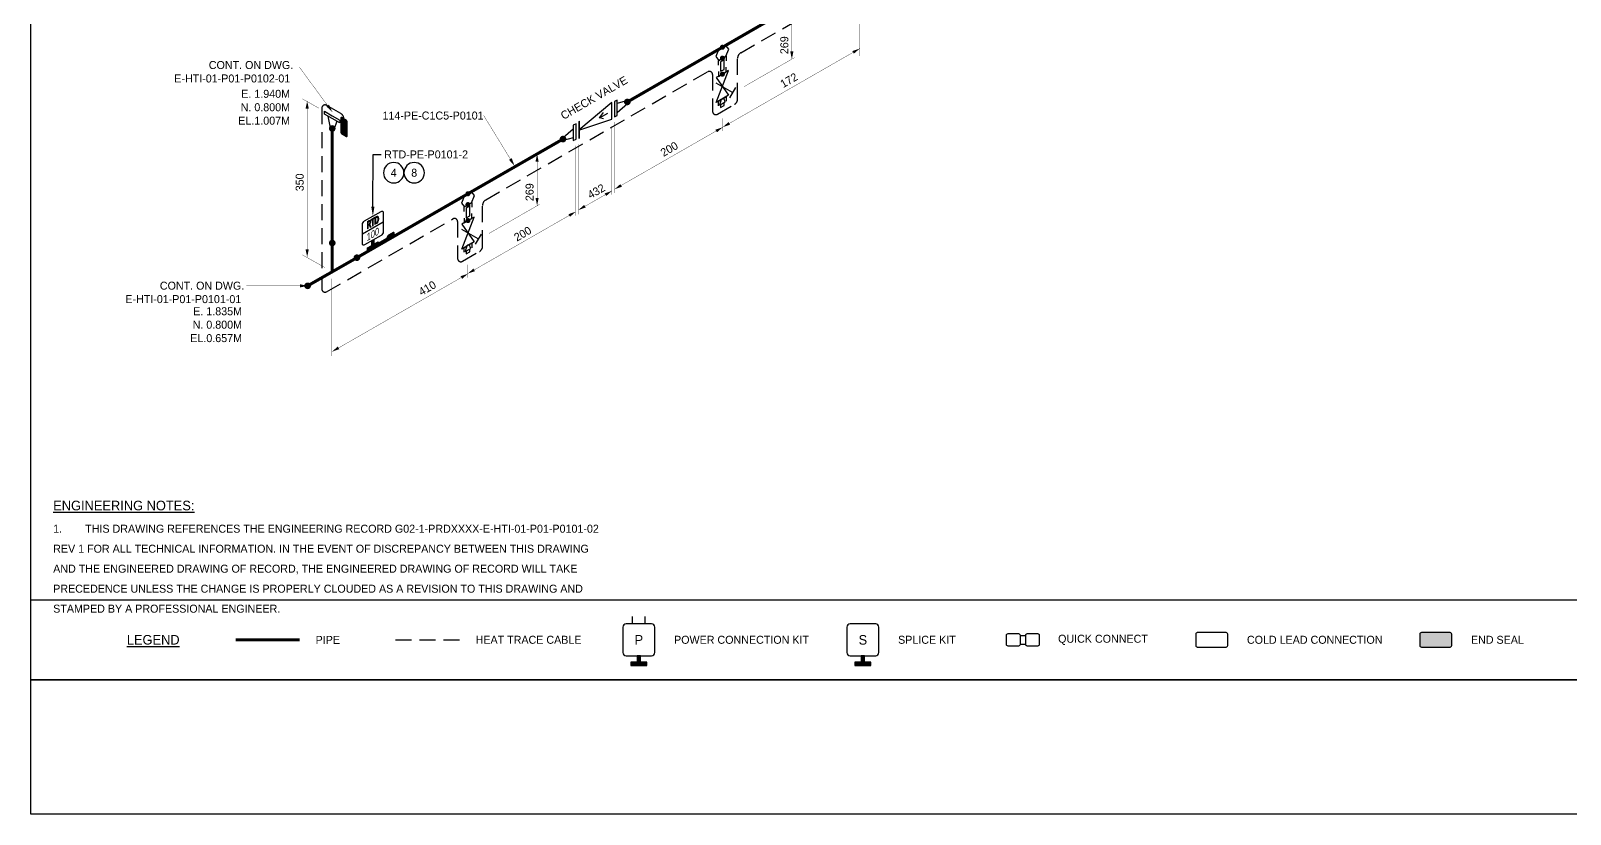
# Model space of a CAD drawing. Extents: x 0 to 847, y -42 to 494.
# Drawn here: x 0 to 481, y -42 to 203 of the extents above; entities that cross this region are included whole.
import ezdxf
from ezdxf import colors
from ezdxf.entities.mleader import LeaderData, LeaderLine
from ezdxf.enums import TextEntityAlignment as Align
from ezdxf.math import Vec2, Vec3

# ---------------------------------------------------------------- set-up
doc = ezdxf.new("R2010")
doc.units = 0
doc.header["$LTSCALE"] = 10
doc.header["$MEASUREMENT"] = 0
doc.linetypes.add('DASHED', pattern=[0.75, 0.5, -0.25])
doc.layers.get('Defpoints').update_dxf_attribs({"color": 9})
for name, color, linetype in [('DIMENSION', 2, 'Continuous'), ('ENGINEERING NOTE', 2, 'Continuous'), ('HEAT_TRACE', 3, 'DASHED'), ('PIPE', 7, 'Continuous'), ('SYMBOL-3', 3, 'Continuous'), ('TABLE-1', 1, 'Continuous'), ('TEXT-2', 2, 'Continuous'), ('TEXT2', 40, 'Continuous'), ('TITLE', 7, 'Continuous'), ('WELDS', 7, 'Continuous'), ('Wipeout', 7, 'Continuous')]:
    doc.layers.add(name, color=color, linetype=linetype)
doc.styles.add('framdcn', font='', dxfattribs={"height": 2.4})
doc.styles.add('Scovan Elec', font='')
doc.styles.get("Standard").update_dxf_attribs({"font": ''})
doc.styles.get('framdcn').set_extended_font_data('Franklin Gothic Medium Cond')
doc.styles.get('Scovan Elec').set_extended_font_data('Franklin Gothic Medium Cond')
doc.styles.get('Standard').set_extended_font_data('Franklin Gothic Medium Cond')

# ---------------------------------------------------------------- blocks, each defined once
blk = doc.blocks.new('*U14')
at = {"layer": 'SYMBOL-3'}
h = blk.add_hatch(color=256, dxfattribs=at)
h.dxf.hatch_style = 1
h.paths.add_polyline_path([(434.5, 56.79, 0.414214), (434, 56.29), (434, 52.79, 0.414214), (434.5, 52.29), (443.5, 52.29, 0.414214), (444, 52.79), (444, 56.29, 0.414214), (443.5, 56.79)])
h = blk.add_hatch(color=256, dxfattribs=at)
h.dxf.hatch_style = 1
h.paths.add_polyline_path([(190.5, 47.54), (190.5, 49.54), (189.5, 49.54), (189.5, 47.54), (187.5, 47.54), (187.5, 46.54), (192.5, 46.54), (192.5, 47.54)])
h = blk.add_hatch(color=256, dxfattribs=at)
h.dxf.hatch_style = 1
h.paths.add_polyline_path([(259.5, 47.54), (257.5, 47.54), (257.5, 46.54), (262.5, 46.54), (262.5, 47.54), (260.5, 47.54), (260.5, 49.54), (259.5, 49.54)])
at = {"layer": 'Defpoints'}
blk.add_lwpolyline([(434, 56.29), (434, 52.79, 0.414214), (434.5, 52.29), (443.5, 52.29, 0.414214), (444, 52.79), (444, 56.29, 0.414214), (443.5, 56.79), (434.5, 56.79, 0.414214)], format="xyb", close=True, dxfattribs=at)
for points in [[(189.5, 49.54), (189.5, 47.54), (187.5, 47.54), (187.5, 46.54), (192.5, 46.54), (192.5, 47.54), (190.5, 47.54), (190.5, 49.54)], [(259.5, 49.54), (259.5, 47.54), (257.5, 47.54), (257.5, 46.54), (262.5, 46.54), (262.5, 47.54), (260.5, 47.54), (260.5, 49.54)]]:
    blk.add_lwpolyline(points, close=True, dxfattribs=at)
at = {"layer": 'HEAT_TRACE', "linetype": 'DASHED'}
blk.add_line((114, 54.54), (134, 54.54), dxfattribs=at)
at = {"layer": 'PIPE', "const_width": 0.95}
blk.add_lwpolyline([(64, 54.54), (84, 54.54)], dxfattribs=at)
at = {"layer": 'SYMBOL-3'}
for p, q in [((188, 59.81), (188, 61.81)), ((192, 59.81), (192, 61.81)), ((309.23, 55.88), (310.77, 55.88)), ((309.23, 53.19), (310.77, 53.19))]:
    blk.add_line(p, q, dxfattribs=at)
for points in [[(185, 58.54), (185, 50.54, 0.414214), (186, 49.54), (194, 49.54, 0.414214), (195, 50.54), (195, 58.54, 0.414214), (194, 59.54), (186, 59.54, 0.414214)], [(255, 58.54), (255, 50.54, 0.414214), (256, 49.54), (264, 49.54, 0.414214), (265, 50.54), (265, 58.54, 0.414214), (264, 59.54), (256, 59.54, 0.414214)], [(305.27, 52.69), (308.73, 52.69, 0.414214), (309.23, 53.19), (309.23, 55.88, 0.414214), (308.73, 56.38), (305.27, 56.38, 0.414214), (304.77, 55.88), (304.77, 53.19, 0.414214)], [(311.27, 52.69), (314.73, 52.69, 0.414214), (315.23, 53.19), (315.23, 55.88, 0.414214), (314.73, 56.38), (311.27, 56.38, 0.414214), (310.77, 55.88), (310.77, 53.19, 0.414214)], [(364, 56.29), (364, 52.79, 0.414214), (364.5, 52.29), (373.5, 52.29, 0.414214), (374, 52.79), (374, 56.29, 0.414214), (373.5, 56.79), (364.5, 56.79, 0.414214)]]:
    blk.add_lwpolyline(points, format="xyb", close=True, dxfattribs=at)
at = {"layer": 'TABLE-1'}
blk.add_lwpolyline([(0, 67.04), (843.77, 67.04)], dxfattribs=at)
at = {"layer": 'TEXT-2'}
for s, p in [('P', (190, 54.54)), ('S', (260, 54.54))]:
    blk.add_text(s, height=3, rotation=360, dxfattribs=at).set_placement(p, align=Align.MIDDLE)
at = {"layer": 'TEXT-2', "attachment_point": 4, "style": 'Scovan Elec'}
for s, insert, char_height in [('{\\LLEGEND}', (30, 54.54), 3), ('PIPE', (89, 54.54), 2.5), ('HEAT TRACE CABLE', (139, 54.54), 2.5), ('POWER CONNECTION KIT', (201, 54.54), 2.5), ('SPLICE KIT', (271, 54.54), 2.5), ('QUICK CONNECT', (321, 54.54), 2.5), ('COLD LEAD CONNECTION', (380, 54.54), 2.5), ('END SEAL', (450, 54.54), 2.5)]:
    blk.add_mtext(s, dxfattribs=dict(at, insert=insert, char_height=char_height))
blk = doc.blocks.new('block1')
at = {"layer": 'TEXT2'}
blk.add_hatch(color=256, dxfattribs=at).paths.add_polyline_path([(0, 0), (-2.4, 0.6), (-2, 1.5)])
at = {"layer": 'TEXT2', "linetype": 'ByBlock', "const_width": 0.1, "flags": 128}
blk.add_lwpolyline([(-15.7, 7.4), (0, 0)], dxfattribs=at)
blk = doc.blocks.new('block2')
at = {"layer": 'TEXT2', "style": 'framdcn'}
for s, p in [('E. 1.940M', (0, 0)), ('N. 0.800M', (0, -4.2)), ('EL.1.007M', (0, -8.4))]:
    blk.add_text(s, height=2.5, dxfattribs=at).set_placement(p, align=Align.RIGHT)
blk = doc.blocks.new('block3')
at = {"layer": 'TEXT2'}
blk.add_hatch(color=256, dxfattribs=at).paths.add_polyline_path([(0, 0), (-2.4, -0.5), (-2.4, 0.5)])
at = {"layer": 'TEXT2', "linetype": 'ByBlock', "const_width": 0.1, "flags": 128}
blk.add_lwpolyline([(-19.2, 0), (0, 0)], dxfattribs=at)
blk = doc.blocks.new('block4')
at = {"layer": 'TEXT2', "style": 'framdcn'}
for s, p in [('E. 1.835M', (0, 0)), ('N. 0.800M', (0, -4.2)), ('EL.0.657M', (0, -8.4))]:
    blk.add_text(s, height=2.5, dxfattribs=at).set_placement(p, align=Align.RIGHT)
blk = doc.blocks.new('block25')
at = {"layer": 'PIPE', "linetype": 'ByBlock', "flags": 128}
for points in [[(-2.4, 1.4), (0, 0)], [(-2.4, 0.5), (-2.4, 1.4)], [(2.4, -2.2), (-2.4, 0.5)], [(0, 0), (2.4, -1.4)], [(-0.5, -3.8), (-1.3, -0.1)], [(0.5, -4.4), (-0.5, -3.8)], [(1.4, -1.7), (0.5, -4.4)], [(2.4, -1.4), (2.4, -2.2)]]:
    blk.add_lwpolyline(points, dxfattribs=at)
at = {"flags": 1}
for tag in ['Tag', 'UCI', 'Pipe Ref', 'Description', 'Key']:
    blk.add_attdef(tag, (0, 0), '', height=1, dxfattribs=at)
blk = doc.blocks.new('block26')
at = {"layer": 'PIPE', "linetype": 'ByBlock', "const_width": 0.95, "flags": 128}
blk.add_lwpolyline([(0, -35.8), (0, 0)], dxfattribs=at)
at = {"flags": 1}
for tag in ['Tag', 'UCI', 'Pipe Ref', 'Description', 'Key']:
    blk.add_attdef(tag, (0, 0), '', height=1, dxfattribs=at)
blk = doc.blocks.new('block27')
at = {"layer": 'PIPE', "linetype": 'ByBlock', "const_width": 0.95, "flags": 128}
for points in [[(0, -9), (0, 0)], [(7.7, -4.6), (0, -9)], [(-7.7, -13.4), (0, -9)]]:
    blk.add_lwpolyline(points, dxfattribs=at)
at = {"flags": 1}
for tag in ['Tag', 'UCI', 'Pipe Ref', 'Description', 'Key']:
    blk.add_attdef(tag, (0, 0), '', height=1, dxfattribs=at)
blk = doc.blocks.new('block28')
at = {"layer": 'PIPE', "linetype": 'ByBlock', "const_width": 0.95, "flags": 128}
blk.add_lwpolyline([(34.7, 20), (0, 0)], dxfattribs=at)
at = {"flags": 1}
for tag in ['Tag', 'UCI', 'Pipe Ref', 'Description', 'Key']:
    blk.add_attdef(tag, (0, 0), '', height=1, dxfattribs=at)
blk = doc.blocks.new('block29')
at = {"layer": 'PIPE', "linetype": 'ByBlock', "flags": 128}
for points in [[(0, 0), (-1.1, -0.6)], [(1.1, 0.6), (0, 0)], [(2, -0.6), (1.1, 0.6)], [(-1.1, -0.6), (-2, -2.9)], [(-2, -2.9), (-1.1, -4.1)], [(-1.2, -4.1), (1.2, -2.7)], [(-1.2, -5.6), (-1.2, -4.1)], [(-1.1, -4.1), (1.1, -2.8)], [(1.1, -2.8), (2, -0.6)], [(1.2, -2.7), (1.2, -4.2)]]:
    blk.add_lwpolyline(points, dxfattribs=at)
at = {"flags": 1}
for tag in ['Tag', 'UCI', 'Pipe Ref', 'Description', 'Key']:
    blk.add_attdef(tag, (0, 0), '', height=1, dxfattribs=at)
blk = doc.blocks.new('block30')
at = {"layer": 'PIPE', "linetype": 'ByBlock', "flags": 128}
for points in [[(0, 0), (-0.6, -0.3)], [(0.6, 0.3), (0, 0)], [(0.6, -2.7), (0.6, 0.3)], [(-0.6, -0.3), (-0.6, -3.3)], [(-0.6, -3.3), (0.6, -2.7)]]:
    blk.add_lwpolyline(points, dxfattribs=at)
at = {"flags": 1}
for tag in ['Tag', 'UCI', 'Pipe Ref', 'Description', 'Key']:
    blk.add_attdef(tag, (0, 0), '', height=1, dxfattribs=at)
blk = doc.blocks.new('block31')
at = {"layer": 'PIPE', "linetype": 'ByBlock', "flags": 128}
for points in [[(0, -1.5), (0, 0)], [(-3.1, -11.1), (0.7, -1.1)], [(-1.2, -2.2), (-3.1, -3.3)], [(-3.1, -3.3), (0.7, -8.8)], [(-2.4, -1.4), (-2.4, -2.9)], [(-2.4, -2.9), (0, -1.5)], [(0.7, -1.1), (-1.2, -2.2)], [(2, -7.9), (-3.1, -5)], [(0.7, -8.8), (-3.1, -11.1)], [(-2.4, -10.6), (0, -9.2)], [(0, -9.2), (0, -10.7)], [(2.9, -6.4), (1, -9.6)], [(-2.4, -12.1), (-2.4, -10.6)]]:
    blk.add_lwpolyline(points, dxfattribs=at)
at = {"flags": 1}
for tag in ['Tag', 'UCI', 'Pipe Ref', 'Description', 'Key']:
    blk.add_attdef(tag, (0, 0), '', height=1, dxfattribs=at)
blk = doc.blocks.new('block32')
at = {"layer": 'PIPE', "linetype": 'ByBlock', "flags": 128}
for points in [[(0, 0), (-0.4, -0.2)], [(0.4, 0.2), (0, 0)], [(0.9, -1), (0.4, 0.2)], [(-0.4, -0.2), (-0.9, -2)], [(-0.9, -2), (0.9, -1)], [(-0.6, -1.8), (-0.6, -2.7)], [(-0.6, -2.7), (0.6, -2.1)], [(0.6, -2.1), (0.6, -1.2)]]:
    blk.add_lwpolyline(points, dxfattribs=at)
at = {"flags": 1}
for tag in ['Tag', 'UCI', 'Pipe Ref', 'Description', 'Key']:
    blk.add_attdef(tag, (0, 0), '', height=1, dxfattribs=at)
blk = doc.blocks.new('block33')
at = {"layer": 'PIPE', "linetype": 'ByBlock', "const_width": 0.95, "flags": 128}
blk.add_lwpolyline([(29.7, 17.1), (0, 0)], dxfattribs=at)
at = {"flags": 1}
for tag in ['Tag', 'UCI', 'Pipe Ref', 'Description', 'Key']:
    blk.add_attdef(tag, (0, 0), '', height=1, dxfattribs=at)
blk = doc.blocks.new('block34')
at = {"layer": 'PIPE', "linetype": 'ByBlock', "flags": 128}
for points in [[(-3.2, -1.4), (0, 1.3)], [(0.9, 2.9), (0, 2.4)], [(0, 2.4), (0, 0)], [(0, 0), (0, -2.4)], [(0.9, -1.9), (0.9, 2.9)], [(-3.2, -2.4), (-3.2, -1.4)], [(0, -1.5), (-3.2, -2.4)], [(0, -2.4), (0.9, -1.9)]]:
    blk.add_lwpolyline(points, dxfattribs=at)
at = {"flags": 1}
for tag in ['Tag', 'UCI', 'Pipe Ref', 'Description', 'Key']:
    blk.add_attdef(tag, (0, 0), '', height=1, dxfattribs=at)
blk = doc.blocks.new('block35')
at = {"layer": 'PIPE', "linetype": 'ByBlock', "flags": 128}
for points in [[(10.4, 8.6), (0, 0)], [(6.5, 3.8), (7.8, 5.5)], [(6.5, 3.8), (9.1, 5.3)], [(10.4, 3.4), (10.4, 8.6)], [(0, 0), (10.4, 3.4)], [(0.3, 2.8), (0, 2.6)], [(0, 2.6), (0, 0)], [(0, 0), (0, -2.6)], [(0.3, -2.4), (0.3, 2.8)], [(7.8, 3.5), (6.5, 3.8)], [(0, -2.6), (0.3, -2.4)]]:
    blk.add_lwpolyline(points, dxfattribs=at)
at = {"flags": 1}
for tag in ['Tag', 'UCI', 'Pipe Ref', 'Description', 'Key']:
    blk.add_attdef(tag, (0, 0), '', height=1, dxfattribs=at)
blk = doc.blocks.new('block36')
at = {"layer": 'PIPE', "linetype": 'ByBlock', "flags": 128}
for points in [[(0.8, 2.9), (0, 2.4)], [(0, 2.4), (0, 0)], [(0, 0), (0, -2.4)], [(0.8, -1.9), (0.8, 2.9)], [(4.1, 2.8), (0.8, 1.8)], [(0.8, -1), (4.1, 1.8)], [(4.1, 1.8), (4.1, 2.8)], [(0, -2.4), (0.8, -1.9)]]:
    blk.add_lwpolyline(points, dxfattribs=at)
at = {"flags": 1}
for tag in ['Tag', 'UCI', 'Pipe Ref', 'Description', 'Key']:
    blk.add_attdef(tag, (0, 0), '', height=1, dxfattribs=at)
blk = doc.blocks.new('block37')
at = {"layer": 'PIPE', "linetype": 'ByBlock', "const_width": 0.95, "flags": 128}
blk.add_lwpolyline([(29.7, 17.1), (0, 0)], dxfattribs=at)
at = {"flags": 1}
for tag in ['Tag', 'UCI', 'Pipe Ref', 'Description', 'Key']:
    blk.add_attdef(tag, (0, 0), '', height=1, dxfattribs=at)
blk = doc.blocks.new('block38')
at = {"layer": 'PIPE', "linetype": 'ByBlock', "flags": 128}
for points in [[(0, 0), (-1.1, -0.6)], [(1.1, 0.6), (0, 0)], [(2, -0.6), (1.1, 0.6)], [(-1.1, -0.6), (-2, -2.9)], [(-2, -2.9), (-1.1, -4.1)], [(-1.2, -4.1), (1.2, -2.7)], [(-1.2, -5.6), (-1.2, -4.1)], [(-1.1, -4.1), (1.1, -2.8)], [(1.1, -2.8), (2, -0.6)], [(1.2, -2.7), (1.2, -4.2)]]:
    blk.add_lwpolyline(points, dxfattribs=at)
at = {"flags": 1}
for tag in ['Tag', 'UCI', 'Pipe Ref', 'Description', 'Key']:
    blk.add_attdef(tag, (0, 0), '', height=1, dxfattribs=at)
blk = doc.blocks.new('block39')
at = {"layer": 'PIPE', "linetype": 'ByBlock', "flags": 128}
for points in [[(0, 0), (-0.6, -0.3)], [(0.6, 0.3), (0, 0)], [(0.6, -2.7), (0.6, 0.3)], [(-0.6, -0.3), (-0.6, -3.3)], [(-0.6, -3.3), (0.6, -2.7)]]:
    blk.add_lwpolyline(points, dxfattribs=at)
at = {"flags": 1}
for tag in ['Tag', 'UCI', 'Pipe Ref', 'Description', 'Key']:
    blk.add_attdef(tag, (0, 0), '', height=1, dxfattribs=at)
blk = doc.blocks.new('block40')
at = {"layer": 'PIPE', "linetype": 'ByBlock', "flags": 128}
for points in [[(0, -1.5), (0, 0)], [(-3.1, -11.1), (0.7, -1.1)], [(-1.2, -2.2), (-3.1, -3.3)], [(-3.1, -3.3), (0.7, -8.8)], [(-2.4, -1.4), (-2.4, -2.9)], [(-2.4, -2.9), (0, -1.5)], [(0.7, -1.1), (-1.2, -2.2)], [(2, -7.9), (-3.1, -5)], [(0.7, -8.8), (-3.1, -11.1)], [(-2.4, -10.6), (0, -9.2)], [(0, -9.2), (0, -10.7)], [(2.9, -6.4), (1, -9.6)], [(-2.4, -12.1), (-2.4, -10.6)]]:
    blk.add_lwpolyline(points, dxfattribs=at)
at = {"flags": 1}
for tag in ['Tag', 'UCI', 'Pipe Ref', 'Description', 'Key']:
    blk.add_attdef(tag, (0, 0), '', height=1, dxfattribs=at)
blk = doc.blocks.new('block41')
at = {"layer": 'PIPE', "linetype": 'ByBlock', "flags": 128}
for points in [[(0, 0), (-0.4, -0.2)], [(0.4, 0.2), (0, 0)], [(0.9, -1), (0.4, 0.2)], [(-0.4, -0.2), (-0.9, -2)], [(-0.9, -2), (0.9, -1)], [(-0.6, -1.8), (-0.6, -2.7)], [(-0.6, -2.7), (0.6, -2.1)], [(0.6, -2.1), (0.6, -1.2)]]:
    blk.add_lwpolyline(points, dxfattribs=at)
at = {"flags": 1}
for tag in ['Tag', 'UCI', 'Pipe Ref', 'Description', 'Key']:
    blk.add_attdef(tag, (0, 0), '', height=1, dxfattribs=at)
blk = doc.blocks.new('block42')
at = {"layer": 'PIPE', "linetype": 'ByBlock', "const_width": 0.95, "flags": 128}
blk.add_lwpolyline([(35, 20.2), (0, 0)], dxfattribs=at)
at = {"flags": 1}
for tag in ['Tag', 'UCI', 'Pipe Ref', 'Description', 'Key']:
    blk.add_attdef(tag, (0, 0), '', height=1, dxfattribs=at)
blk = doc.blocks.new('block82')
at = {"layer": 'WELDS'}
h = blk.add_hatch(color=256, dxfattribs=at)
edge = h.paths.add_edge_path(flags=0)
edge.add_arc((0, 0), 1.05, 0, 360)
at = {"flags": 1}
for tag in ['Tag', 'UCI', 'Pipe Ref', 'Description', 'Key']:
    blk.add_attdef(tag, (0, 0), '', height=1, dxfattribs=at)
blk = doc.blocks.new('block83')
at = {"layer": 'WELDS'}
h = blk.add_hatch(color=256, dxfattribs=at)
edge = h.paths.add_edge_path(flags=0)
edge.add_arc((0, 0), 1.05, 0, 360)
at = {"flags": 1}
for tag in ['Tag', 'UCI', 'Pipe Ref', 'Description', 'Key']:
    blk.add_attdef(tag, (0, 0), '', height=1, dxfattribs=at)
blk = doc.blocks.new('block84')
at = {"layer": 'WELDS'}
h = blk.add_hatch(color=256, dxfattribs=at)
edge = h.paths.add_edge_path(flags=0)
edge.add_arc((0, 0), 1.05, 0, 360)
at = {"flags": 1}
for tag in ['Tag', 'UCI', 'Pipe Ref', 'Description', 'Key']:
    blk.add_attdef(tag, (0, 0), '', height=1, dxfattribs=at)
blk = doc.blocks.new('block85')
at = {"layer": 'WELDS'}
h = blk.add_hatch(color=256, dxfattribs=at)
edge = h.paths.add_edge_path(flags=0)
edge.add_arc((0, 0), 1.05, 0, 360)
at = {"flags": 1}
for tag in ['Tag', 'UCI', 'Pipe Ref', 'Description', 'Key']:
    blk.add_attdef(tag, (0, 0), '', height=1, dxfattribs=at)
blk = doc.blocks.new('block86')
at = {"layer": 'WELDS'}
h = blk.add_hatch(color=256, dxfattribs=at)
edge = h.paths.add_edge_path(flags=0)
edge.add_arc((0, 0), 0.8, 0, 360)
at = {"flags": 1}
for tag in ['Tag', 'UCI', 'Pipe Ref', 'Description', 'Key']:
    blk.add_attdef(tag, (0, 0), '', height=1, dxfattribs=at)
blk = doc.blocks.new('block87')
at = {"layer": 'WELDS'}
h = blk.add_hatch(color=256, dxfattribs=at)
edge = h.paths.add_edge_path(flags=0)
edge.add_arc((0, 0), 0.8, 0, 360)
at = {"flags": 1}
for tag in ['Tag', 'UCI', 'Pipe Ref', 'Description', 'Key']:
    blk.add_attdef(tag, (0, 0), '', height=1, dxfattribs=at)
blk = doc.blocks.new('block88')
at = {"layer": 'WELDS'}
h = blk.add_hatch(color=256, dxfattribs=at)
edge = h.paths.add_edge_path(flags=0)
edge.add_arc((0, 0), 0.8, 0, 360)
at = {"flags": 1}
for tag in ['Tag', 'UCI', 'Pipe Ref', 'Description', 'Key']:
    blk.add_attdef(tag, (0, 0), '', height=1, dxfattribs=at)
blk = doc.blocks.new('block89')
at = {"layer": 'WELDS'}
h = blk.add_hatch(color=256, dxfattribs=at)
edge = h.paths.add_edge_path(flags=0)
edge.add_arc((0, 0), 1.05, 0, 360)
at = {"flags": 1}
for tag in ['Tag', 'UCI', 'Pipe Ref', 'Description', 'Key']:
    blk.add_attdef(tag, (0, 0), '', height=1, dxfattribs=at)
blk = doc.blocks.new('block90')
at = {"layer": 'WELDS'}
h = blk.add_hatch(color=256, dxfattribs=at)
edge = h.paths.add_edge_path(flags=0)
edge.add_arc((0, 0), 1.05, 0, 360)
at = {"flags": 1}
for tag in ['Tag', 'UCI', 'Pipe Ref', 'Description', 'Key']:
    blk.add_attdef(tag, (0, 0), '', height=1, dxfattribs=at)
blk = doc.blocks.new('block91')
at = {"layer": 'WELDS'}
h = blk.add_hatch(color=256, dxfattribs=at)
edge = h.paths.add_edge_path(flags=0)
edge.add_arc((0, 0), 0.8, 0, 360)
at = {"flags": 1}
for tag in ['Tag', 'UCI', 'Pipe Ref', 'Description', 'Key']:
    blk.add_attdef(tag, (0, 0), '', height=1, dxfattribs=at)
blk = doc.blocks.new('block92')
at = {"layer": 'WELDS'}
h = blk.add_hatch(color=256, dxfattribs=at)
edge = h.paths.add_edge_path(flags=0)
edge.add_arc((0, 0), 0.8, 0, 360)
at = {"flags": 1}
for tag in ['Tag', 'UCI', 'Pipe Ref', 'Description', 'Key']:
    blk.add_attdef(tag, (0, 0), '', height=1, dxfattribs=at)
blk = doc.blocks.new('block93')
at = {"layer": 'WELDS'}
h = blk.add_hatch(color=256, dxfattribs=at)
edge = h.paths.add_edge_path(flags=0)
edge.add_arc((0, 0), 0.8, 0, 360)
at = {"flags": 1}
for tag in ['Tag', 'UCI', 'Pipe Ref', 'Description', 'Key']:
    blk.add_attdef(tag, (0, 0), '', height=1, dxfattribs=at)
blk = doc.blocks.new('*U152')
blk.add_wipeout([(0, 3.2), (-0.4, 3.17), (-0.8, 3.1), (-1.18, 2.98), (-1.54, 2.8), (-1.88, 2.59), (-2.19, 2.33), (-2.47, 2.04), (-2.7, 1.71), (-2.9, 1.36), (-3.04, 0.99), (-3.14, 0.6), (-3.19, 0.2), (-3.19, -0.2), (-3.14, -0.6), (-3.04, -0.99), (-2.9, -1.36), (-2.7, -1.71), (-2.47, -2.04), (-2.19, -2.33), (-1.88, -2.59), (-1.54, -2.8), (-1.18, -2.98), (-0.8, -3.1), (-0.4, -3.17), (0, -3.2), (0.4, -3.17), (0.8, -3.1), (1.18, -2.98), (1.54, -2.8), (1.88, -2.59), (2.19, -2.33), (2.47, -2.04), (2.7, -1.71), (2.9, -1.36), (3.04, -0.99), (3.14, -0.6), (3.19, -0.2), (3.19, 0.2), (3.14, 0.6), (3.04, 0.99), (2.9, 1.36), (2.7, 1.71), (2.47, 2.04), (2.19, 2.33), (1.88, 2.59), (1.54, 2.8), (1.18, 2.98), (0.8, 3.1), (0.4, 3.17)]).dxf.layer = 'Wipeout'
blk.add_circle((0, 0), 3.2)
at = {"color": 2}
blk.add_attdef('TAG1', text='', height=2.5, dxfattribs=at).set_placement((0, 0), align=Align.MIDDLE)
blk.add_attdef('TAG2', text='', height=2.5, dxfattribs=at).set_placement((3, -3), align=Align.MIDDLE_LEFT)
blk = doc.blocks.new('*U153')
blk.add_wipeout([(0, 3.2), (-0.4, 3.17), (-0.8, 3.1), (-1.18, 2.98), (-1.54, 2.8), (-1.88, 2.59), (-2.19, 2.33), (-2.47, 2.04), (-2.7, 1.71), (-2.9, 1.36), (-3.04, 0.99), (-3.14, 0.6), (-3.19, 0.2), (-3.19, -0.2), (-3.14, -0.6), (-3.04, -0.99), (-2.9, -1.36), (-2.7, -1.71), (-2.47, -2.04), (-2.19, -2.33), (-1.88, -2.59), (-1.54, -2.8), (-1.18, -2.98), (-0.8, -3.1), (-0.4, -3.17), (0, -3.2), (0.4, -3.17), (0.8, -3.1), (1.18, -2.98), (1.54, -2.8), (1.88, -2.59), (2.19, -2.33), (2.47, -2.04), (2.7, -1.71), (2.9, -1.36), (3.04, -0.99), (3.14, -0.6), (3.19, -0.2), (3.19, 0.2), (3.14, 0.6), (3.04, 0.99), (2.9, 1.36), (2.7, 1.71), (2.47, 2.04), (2.19, 2.33), (1.88, 2.59), (1.54, 2.8), (1.18, 2.98), (0.8, 3.1), (0.4, 3.17)]).dxf.layer = 'Wipeout'
blk.add_circle((0, 0), 3.2)
at = {"color": 2}
blk.add_attdef('TAG1', text='', height=2.5, dxfattribs=at).set_placement((0, 0), align=Align.MIDDLE)
blk.add_attdef('TAG2', text='', height=2.5, dxfattribs=at).set_placement((3, -3), align=Align.MIDDLE_LEFT)
blk = doc.blocks.new('*U143')
h = blk.add_hatch(color=7)
h.dxf.hatch_style = 1
h.paths.add_polyline_path([(-0.63, 2.01), (-0.63, 2.14), (-0.68, 2.31), (-0.76, 2.42), (-0.86, 2.45), (-1, 2.43), (-1.18, 2.35), (-1.7, 2.05), (-1.7, -0.26), (-1.41, -0.09), (-1.41, 0.87), (-1.14, 1.02), (-0.87, 0.22), (-0.56, 0.4), (-0.89, 1.25), (-0.8, 1.37), (-0.71, 1.57), (-0.64, 1.78)])
h.paths.add_polyline_path([(-0.94, 2.02), (-0.91, 1.85), (-0.91, 1.74), (-0.98, 1.52), (-1.04, 1.43), (-1.19, 1.29), (-1.41, 1.17), (-1.41, 1.92), (-1.17, 2.06), (-1.02, 2.1)], flags=16)
h.paths.add_polyline_path([(-0.54, 2.72), (-0.54, 2.4), (-0.15, 2.62), (-0.15, 0.63), (0.13, 0.8), (0.13, 2.79), (0.52, 3.01), (0.52, 3.33)])
h.paths.add_polyline_path([(1.04, 3.63), (0.64, 3.41), (0.64, 1.09), (1.06, 1.33), (1.07, 1.34), (1.25, 1.46), (1.39, 1.6), (1.51, 1.76), (1.58, 1.88), (1.68, 2.09), (1.75, 2.33), (1.79, 2.52), (1.82, 2.74), (1.83, 2.97), (1.82, 3.16), (1.79, 3.34), (1.74, 3.51), (1.7, 3.59), (1.61, 3.7), (1.49, 3.76), (1.37, 3.76), (1.21, 3.72)])
h.paths.add_polyline_path([(1.23, 3.4), (1.34, 3.38), (1.42, 3.31), (1.48, 3.18), (1.51, 3), (1.53, 2.75), (1.51, 2.5), (1.48, 2.28), (1.42, 2.08), (1.34, 1.93), (1.21, 1.76), (1.05, 1.63), (0.93, 1.56), (0.93, 3.26), (1.09, 3.36)], flags=16)
h = blk.add_hatch(color=256)
h.dxf.hatch_style = 1
h.paths.add_polyline_path([(-0.32, -5.44), (-1.62, -6.19), (-1.62, -6.94), (1.62, -5.06), (1.62, -4.31), (0.32, -5.06), (0.32, -3.56), (-0.32, -3.94)])
h = blk.add_hatch(color=256)
h.dxf.hatch_style = 1
edge = h.paths.add_edge_path()
edge.add_ellipse((6.16, -2.26), major_axis=(0.23, 0.398), ratio=0.57735, start_angle=225, end_angle=281.3099)
edge.add_line((6.43, -2.31), (6.65, -1.81))
edge.add_ellipse((6.38, -1.76), major_axis=(0.23, 0.398), ratio=0.57735, start_angle=-78.6901, end_angle=45)
edge.add_line((6.38, -1.38), (4.88, -2.24))
edge.add_ellipse((4.88, -2.62), major_axis=(0.23, 0.398), ratio=0.57735, start_angle=45, end_angle=101.3099)
edge.add_line((4.61, -2.57), (4.4, -3.07))
edge.add_ellipse((4.67, -3.12), major_axis=(0.23, 0.398), ratio=0.57735, start_angle=101.3099, end_angle=225)
edge.add_line((4.67, -3.49), (6.16, -2.63))
blk.add_line((3.25, 1.88), (-3.25, -1.88))
at = {"extrusion": (0, 0.816497, 0.57735)}
for p, q in [((1.62, -4.69), (4.39, -3.09)), ((4.61, -2.57), (4.4, -3.07)), ((4.67, -3.49), (6.16, -2.63)), ((6.38, -1.38), (4.88, -2.24)), ((6.43, -2.31), (6.65, -1.81))]:
    blk.add_line(p, q, dxfattribs=at)
for points in [[(-2.6, 2.25), (2.6, 5.25)], [(3.25, 4.88), (3.25, -1.13)], [(-3.25, -4.88), (-3.25, 1.13)], [(2.6, -2.25), (-2.6, -5.25)]]:
    blk.add_lwpolyline(points)
blk.add_lwpolyline([(1.62, -4.31), (1.62, -5.06), (-1.62, -6.94), (-1.62, -6.19), (-0.32, -5.44), (-0.32, -3.94), (0.32, -3.56), (0.32, -5.06)], close=True)
at = {"extrusion": (0, 0, -1)}
for centre, start_param, end_param in [((2.6, 4.5), 2.356194, 3.926991), ((-2.6, 1.5), 0.785398, 2.356194), ((2.6, -1.5), 3.926991, 5.497787), ((-2.6, -4.5), 5.497787, 7.068583)]:
    blk.add_ellipse(centre, major_axis=(-0.459, -0.795), ratio=0.57735, start_param=start_param, end_param=end_param, dxfattribs=at)
for centre, start_param, end_param in [((4.67, -3.12), 1.768192, 3.926991), ((4.88, -2.62), 0.785398, 1.768192), ((6.16, -2.26), 3.926991, 4.909785), ((6.38, -1.76), -1.373401, 0.785398)]:
    blk.add_ellipse(centre, major_axis=(0.23, 0.398), ratio=0.57735, start_param=start_param, end_param=end_param)
at = {"layer": 'Defpoints', "lineweight": 0}
for p, q in [((-1.41, 1.92), (-1.19, 2.05)), ((-1.41, 1.17), (-1.41, 1.92)), ((-1.19, 1.29), (-1.41, 1.17)), ((-1.19, 2.05), (-1.17, 2.06)), ((-1.04, 1.43), (-1.19, 1.29)), ((-1.17, 2.06), (-1.02, 2.1)), ((-0.98, 1.52), (-1.04, 1.43)), ((-1.02, 2.1), (-0.94, 2.02)), ((-0.91, 1.74), (-0.98, 1.52)), ((-0.94, 2.02), (-0.91, 1.85)), ((-0.91, 1.85), (-0.91, 1.74)), ((0.93, 3.26), (1.05, 3.33)), ((0.93, 1.56), (0.93, 3.26)), ((1.05, 1.63), (0.93, 1.56)), ((1.05, 3.33), (1.1, 3.36)), ((1.21, 1.76), (1.05, 1.63)), ((1.1, 3.36), (1.23, 3.4)), ((1.34, 1.93), (1.21, 1.76)), ((1.23, 3.4), (1.34, 3.38)), ((1.34, 3.38), (1.42, 3.31)), ((1.42, 2.08), (1.34, 1.93)), ((1.42, 3.31), (1.48, 3.18)), ((1.48, 2.28), (1.42, 2.08)), ((1.48, 3.18), (1.51, 3)), ((1.51, 2.5), (1.48, 2.28)), ((1.51, 3), (1.53, 2.76)), ((1.53, 2.74), (1.51, 2.5)), ((1.53, 2.76), (1.53, 2.74))]:
    blk.add_line(p, q, dxfattribs=at)
for points in [[(-1.41, 0.87), (-1.14, 1.02), (-0.87, 0.22), (-0.56, 0.4), (-0.89, 1.25), (-0.8, 1.37), (-0.71, 1.57), (-0.64, 1.78), (-0.63, 2.01), (-0.63, 2.14), (-0.68, 2.31), (-0.76, 2.42), (-0.86, 2.45), (-1, 2.43), (-1.18, 2.35), (-1.7, 2.05), (-1.7, -0.26), (-1.41, -0.09)], [(0.52, 3.33), (-0.54, 2.72), (-0.54, 2.4), (-0.15, 2.62), (-0.15, 0.63), (0.13, 0.8), (0.13, 2.79), (0.52, 3.01)], [(0.64, 1.09), (1.06, 1.33), (1.07, 1.34), (1.25, 1.46), (1.39, 1.6), (1.51, 1.76), (1.58, 1.88), (1.68, 2.09), (1.75, 2.33), (1.79, 2.52), (1.82, 2.74), (1.83, 2.97), (1.82, 3.16), (1.79, 3.34), (1.74, 3.51), (1.7, 3.59), (1.61, 3.7), (1.49, 3.76), (1.37, 3.76), (1.21, 3.72), (1.04, 3.63), (0.64, 3.41)]]:
    blk.add_lwpolyline(points, close=True, dxfattribs=at)
at = {"color": 7, "oblique": 30}
blk.add_attdef('RTD_TAG2', text='', height=2, rotation=30, dxfattribs=at).set_placement((-0.49, -2.16), align=Align.MIDDLE)
blk = doc.blocks.new('*U166')
h = blk.add_hatch(color=256)
h.dxf.hatch_style = 1
edge = h.paths.add_edge_path()
edge.add_ellipse((-0.76, -1.81), major_axis=(0.153, -0.265), ratio=0.57735, start_angle=225, end_angle=315)
edge.add_line((-0.76, -2.06), (0.76, -2.94))
edge.add_ellipse((0.76, -2.69), major_axis=(0.153, -0.265), ratio=0.57735, start_angle=-45, end_angle=45)
edge.add_line((0.97, -2.81), (0.97, 1.69))
edge.add_ellipse((0.76, 1.81), major_axis=(0.153, -0.265), ratio=0.57735, start_angle=45, end_angle=135)
edge.add_line((0.76, 2.06), (-0.76, 2.94))
edge.add_ellipse((-0.76, 2.69), major_axis=(0.153, -0.265), ratio=0.57735, start_angle=135, end_angle=225)
edge.add_line((-0.97, 2.81), (-0.97, -1.69))
at = {"extrusion": (0.707107, -0.408248, 0.57735)}
for p, q in [((-0.97, 2.81), (-0.97, -1.69)), ((0.76, 2.06), (-0.76, 2.94)), ((0.97, -2.81), (0.97, 1.69)), ((-0.76, -2.06), (0.76, -2.94))]:
    blk.add_line(p, q, dxfattribs=at)
for centre, start_param, end_param in [((-0.76, 2.69), 2.356194, 3.926991), ((0.76, 1.81), 0.785398, 2.356194), ((-0.76, -1.81), 3.926991, 5.497787), ((0.76, -2.69), -0.785398, 0.785398)]:
    blk.add_ellipse(centre, major_axis=(0.153, -0.265), ratio=0.57735, start_param=start_param, end_param=end_param)

msp = doc.modelspace()

# ---------------------------------------------------------------- hatches: boundary and pattern name
at = {"layer": 'DIMENSION'}
for points in [[(259, 197.4), (257.2, 195.8), (256.7, 196.6)], [(237.8, 194.1), (237.3, 196.5), (238.3, 196.5)], [(86.36, 181), (86.86, 178.6), (85.86, 178.6)], [(216.2, 172.8), (218, 174.4), (218.5, 173.6)], [(216.2, 172.8), (214.4, 171.2), (213.9, 172)], [(158.2, 164.4), (158.7, 162), (157.7, 162)], [(182.4, 153.4), (184.2, 155), (184.7, 154.2)], [(158.2, 148.3), (157.7, 150.7), (158.7, 150.7)], [(181.6, 152.9), (179.8, 151.3), (179.3, 152.1)], [(170.3, 146.4), (168.5, 144.8), (168, 145.6)], [(171.1, 146.9), (172.9, 148.5), (173.4, 147.7)], [(86.36, 132.2), (85.86, 134.6), (86.86, 134.6)], [(136.6, 127), (134.8, 125.4), (134.3, 126.2)], [(136.5, 127), (138.3, 128.6), (138.8, 127.8)], [(94.1, 102.6), (95.9, 104.2), (96.4, 103.4)]]:
    msp.add_hatch(color=256, dxfattribs=at).paths.add_polyline_path(points)
at = {"layer": 'TEXT2'}
msp.add_hatch(color=256, dxfattribs=at).paths.add_polyline_path([(151.1, 160.8), (149.4, 162.6), (150.3, 163.1)])

# ---------------------------------------------------------------- linework, layer by layer
at = {"layer": 'DIMENSION', "linetype": 'ByBlock', "const_width": 0.1, "flags": 128}
for points in [[(259, 195.12), (259, 219.82)], [(237.8, 210.2), (237.8, 194.1)], [(259, 197.4), (216.2, 172.8)], [(222.9, 185.5), (238.7, 194.6)], [(90.07, 178.72), (84.87, 181.68)], [(86.36, 181), (86.36, 132.2)], [(182.4, 174.4), (182.4, 152.2)], [(216.2, 175.6), (216.2, 171.6)], [(181.5, 173.1), (181.5, 151.7)], [(216.2, 172.8), (182.4, 153.4)], [(157.2, 163.8), (159.2, 164.9)], [(158.2, 164.4), (158.2, 148.3)], [(170.2, 167), (170.2, 145.1)], [(171.1, 167.5), (171.1, 145.6)], [(181.6, 152.9), (171.1, 146.9)], [(170.3, 146.4), (136.5, 127)], [(143.2, 139.6), (159, 148.7)], [(91.8, 128.97), (84.87, 132.88)], [(136.6, 127), (94.1, 102.6)], [(94.1, 125.4), (94.1, 101.3)], [(136.5, 129.8), (136.5, 125.8)]]:
    msp.add_lwpolyline(points, dxfattribs=at)
at = {"layer": 'HEAT_TRACE'}
for p, q in [((221.84, 196.08), (265.64, 221.37)), ((220.84, 181.65), (220.84, 194.35)), ((142.16, 150.08), (211.54, 190.13)), ((213.04, 189.27), (213.04, 177.73)), ((90.93, 178.77), (90.93, 122.23)), ((96.86, 177.08), (92.43, 179.63)), ((214.54, 176.87), (219.84, 179.92)), ((141.16, 135.65), (141.16, 148.35)), ((92.43, 121.37), (131.87, 144.13)), ((133.37, 143.27), (133.37, 131.73)), ((134.87, 130.87), (140.16, 133.92))]:
    msp.add_line(p, q, dxfattribs=at)
for centre, radius, start, end in [((222.84, 194.35), 2, 120, 180), ((212.04, 189.27), 1, 0, 120), ((91.93, 178.77), 1, 60, 180), ((218.84, 181.65), 2, 300, 360), ((95.86, 175.35), 2, 0, 60), ((214.04, 177.73), 1, 180, 300), ((143.16, 148.35), 2, 120, 180), ((132.37, 143.27), 1, 0, 120), ((139.16, 135.65), 2, 300, 360), ((134.37, 131.73), 1, 180, 300), ((91.93, 122.23), 1, 180, 300)]:
    msp.add_arc(centre, radius, start, end, dxfattribs=at)
at = {"layer": 'TEXT2', "linetype": 'ByBlock', "const_width": 0.1}
msp.add_lwpolyline([(141.5, 176.5), (151.1, 160.8)], dxfattribs=at)
at = {"layer": 'TITLE'}
for points in [[(0, 494.34), (843.77, 494.34), (843.77, 0), (0, 0)], [(0, 0), (843.77, 0), (843.77, -42.04), (0, -42.04)]]:
    msp.add_lwpolyline(points, close=True, dxfattribs=at)

# ---------------------------------------------------------------- block references
at = {"layer": 'PIPE'}
for name, p in [('block42', (216.1, 197.8)), ('block37', (186.4, 180.7)), ('block38', (216.1, 197.8)), ('block39', (216.1, 193.6)), ('block40', (217.3, 191.6)), ('block35', (171.2, 171.9)), ('block36', (182.4, 178.4)), ('block41', (216.1, 181.7)), ('block25', (94.2, 176.4)), ('block34', (169.5, 171)), ('block26', (94.2, 172.4)), ('block33', (136.6, 152)), ('block28', (101.9, 132)), ('block29', (136.6, 152)), ('block31', (137.8, 145.8)), ('block30', (136.6, 147.8)), ('block27', (94.2, 136.6)), ('block32', (136.6, 135.9))]:
    msp.add_blockref(name, p, dxfattribs=at)
at = {"layer": 'SYMBOL-3'}
msp.add_blockref('*U166', (97.86, 172.85), dxfattribs=at)
msp.add_blockref('*U143', (106.88, 141.24), dxfattribs=at).add_auto_attribs({'RTD_TAG2': '100'})
at = {"layer": 'TEXT2', "rotation": 331.5570713756367}
msp.add_blockref('block1', (94.2, 177.6), dxfattribs=at)
at = {"layer": 'TEXT2'}
for name, p in [('block2', (81, 182)), ('block3', (86.5, 123.2)), ('block4', (66, 114))]:
    msp.add_blockref(name, p, dxfattribs=at)
at = {"layer": 'WELDS'}
for name, p in [('block91', (216.1, 197.8)), ('block92', (216.1, 194.4)), ('block93', (216.1, 189.4)), ('block90', (186.4, 180.7)), ('block82', (94.2, 172.4)), ('block89', (166.3, 169.1)), ('block86', (136.6, 152)), ('block87', (136.6, 148.6)), ('block88', (136.6, 143.6)), ('block83', (94.2, 136.6)), ('block85', (101.9, 132)), ('block84', (86.5, 123.2))]:
    msp.add_blockref(name, p, dxfattribs=at)

# ---------------------------------------------------------------- texts
at = {"layer": 'DIMENSION', "style": 'framdcn'}
for s, rotation, p in [('269', 90, (236.7, 195.66)), ('172', 30, (235.1, 185)), ('200', 30, (197.7, 163.5)), ('350', 90, (85.26, 152.78)), ('269', 90, (157.1, 149.7)), ('432', 30, (174.9, 150.3)), ('200', 30, (151.9, 137)), ('410', 30, (122.1, 120))]:
    msp.add_text(s, height=2.5, rotation=rotation, dxfattribs=at).set_placement(p)
at = {"layer": 'TEXT-2', "style": 'framdcn'}
msp.add_text('CHECK VALVE', height=2.5, rotation=30, dxfattribs=at).set_placement((176, 182), align=Align.MIDDLE_CENTER)
at = {"layer": 'TEXT2', "style": 'framdcn'}
for s, p in [('CONT. ON DWG.', (82, 191)), ('E-HTI-01-P01-P0102-01 ', (82, 186.8)), ('E-HTI-01-P01-P0101-01 ', (66.7, 117.8)), ('CONT. ON DWG.', (66.7, 122))]:
    msp.add_text(s, height=2.5, dxfattribs=at).set_placement(p, align=Align.RIGHT)
msp.add_text('114-PE-C1C5-P0101', height=2.5, dxfattribs=at).set_placement((109.9, 175.2))

# ---------------------------------------------------------------- leaders
at = {"layer": 'TEXT-2'}
ml = msp.add_multileader_mtext('Standard', dxfattribs=at)
ml.set_content('RTD-PE-P0101-2', color=256, style='Scovan Elec')
ml.set_leader_properties()
ml.build(insert=Vec2(0, 0))
ml.multileader.update_dxf_attribs({"dogleg_length": 2.5, "arrow_head_size": 3})
ctx = ml.context
ctx.base_point, ctx.char_height, ctx.arrow_head_size, ctx.landing_gap_size, ctx.plane_origin = Vec3(109.43, 164.28), 2.5, 3, 1, Vec3(138.34, 108.41)
notes = []
notes.append((ctx, [(0, (1, 1, 0), (106.93, 164.28), (1, 0), 2.5, [(0, [(106.88, 144.99)], 0, [])])]))
ctx.mtext.insert, ctx.mtext.flow_direction = Vec3(110.43, 165.55), 5
for ctx, leaders in notes:
    for number, flags, end, landing, length, lines in leaders:
        leader = LeaderData()
        leader.index, (leader.has_last_leader_line, leader.has_dogleg_vector, leader.attachment_direction) = number, flags
        leader.last_leader_point, leader.dogleg_vector, leader.dogleg_length = Vec3(end), Vec3(landing), length
        for number, points, colour, breaks in lines:
            line = LeaderLine()
            line.index, line.vertices, line.color, line.breaks = number, Vec3.list(points), colors.encode_raw_color(colour), breaks
            leader.lines.append(line)
        ctx.leaders.append(leader)

# ---------------------------------------------------------------- next in the draw order: block references
msp.add_blockref('*U14', (0, -42.04))
ref = msp.add_blockref('*U152', (113.4, 158.57), dxfattribs=dict(at, xscale=-1))
ref.add_attrib('TAG1', '4', dxfattribs={"layer": '0', "color": 2, "height": 2.5}).set_placement((113.4, 158.57), align=Align.MIDDLE)

# ---------------------------------------------------------------- next in the draw order: block references
ref = msp.add_blockref('*U153', (119.8, 158.57), dxfattribs=dict(at, xscale=-1))
ref.add_attrib('TAG1', '8', dxfattribs={"layer": '0', "color": 2, "height": 2.5}).set_placement((119.8, 158.57), align=Align.MIDDLE)

# ---------------------------------------------------------------- next in the draw order: texts
at = {"layer": 'ENGINEERING NOTE', "insert": (7, 56), "char_height": 2.5, "width": 172, "attachment_point": 1, "style": 'Scovan Elec'}
msp.add_mtext('\\pxsm1.5;{\\H1.2x;\\LENGINEERING NOTES:\\P\\pi-3,l3,s*,t3,36;}1.^ITHIS DRAWING REFERENCES THE ENGINEERING RECORD G02-1-PRDXXXX-E-HTI-01-P01-P0101-02 REV 1 FOR ALL TECHNICAL INFORMATION{\\H0.99999x;. IN THE EVENT OF DISCREPANCY BETWEEN THIS DRAWING AND THE ENGINEERED DRAWING OF RECORD, THE ENGINEERED DRAWING OF RECORD WILL TAKE PRECEDENCE UNLESS THE CHANGE IS PROPERLY CLOUDED AS A REVISION TO THIS DRAWING AND STAMPED BY A PROFESSIONAL ENGINEER.}', dxfattribs=at)

doc.saveas('drawing.dxf')
